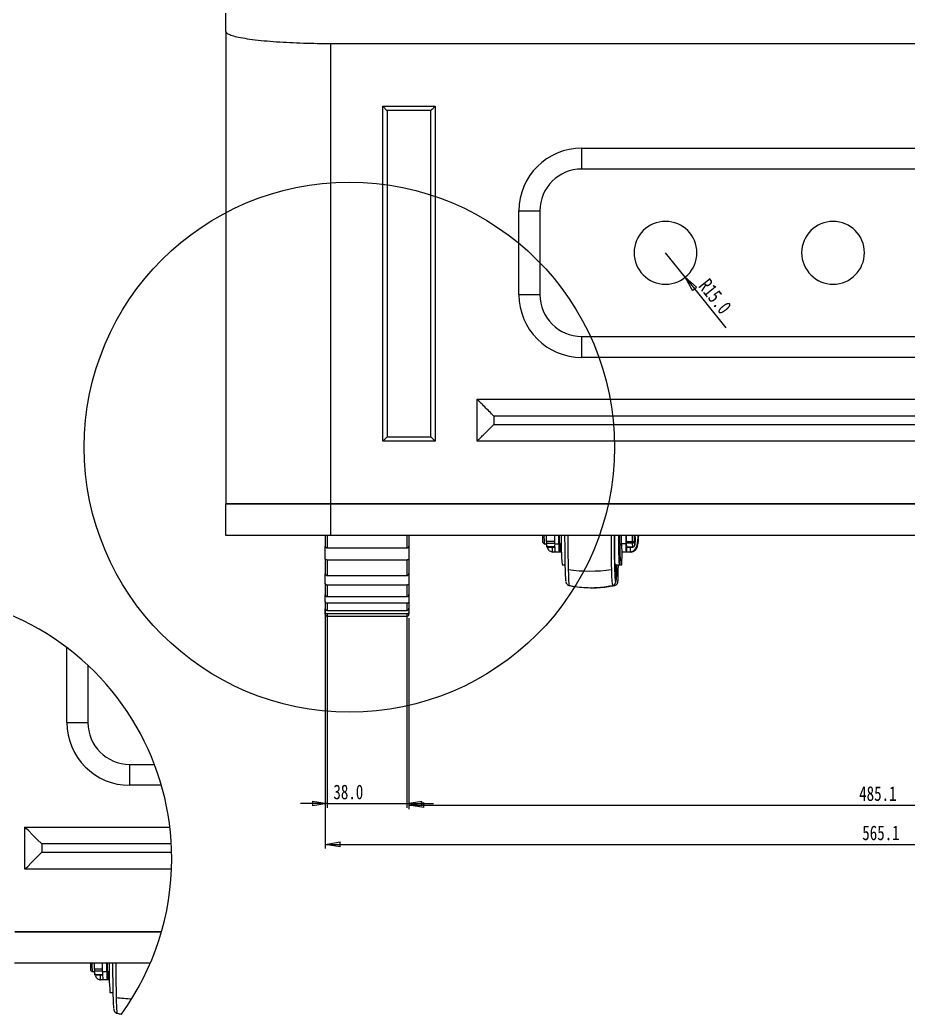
# Model space of a CAD drawing. Header units: millimetres. Extents: x 15 to 1184, y 5 to 836.
# Drawn here: x 759.9 to 971.9, y 414.9 to 652.4 of the extents above; entities that cross this region are included whole.
import ezdxf

# ---------------------------------------------------------------- set-up
doc = ezdxf.new("R2010")
doc.units = ezdxf.units.MM
doc.styles.add('SLDTEXTSTYLE0', font='TXT', dxfattribs={"width": 0.75})
doc.dimstyles.new('SLDDIMSTYLE1', dxfattribs={"dimtxt": 3.5, "dimasz": 3.556, "dimexe": 0, "dimexo": 0.0625, "dimgap": 0.875, "dimtad": 1, "dimdec": 1, "dimlfac": 2, "dimrnd": 1e-09, "dimzin": 4, "dimdsep": 46, "dimtxsty": 'SLDTEXTSTYLE0', "dimblk1": 'CLOSED', "dimblk2": 'CLOSED', "dimsah": 1, "dimcen": 0.09, "dimadec": 0, "dimazin": 1, "dimtfac": 1, "dimtdec": 1, "dimtmove": 0, "dimatfit": 0, "dimldrblk": 'CLOSED', "dimfxl": 1, "dimfrac": 2, "dimtolj": 1, "dimtzin": 12, "dimarcsym": 0})
doc.dimstyles.new('SLDDIMSTYLE2', dxfattribs={"dimtxt": 3.5, "dimasz": 3.556, "dimexe": 0, "dimexo": 0.0625, "dimgap": 0.875, "dimtad": 1, "dimdec": 1, "dimlfac": 2, "dimrnd": 1e-09, "dimzin": 12, "dimdsep": 46, "dimtxsty": 'SLDTEXTSTYLE0', "dimblk1": 'CLOSED', "dimblk2": 'CLOSED', "dimsah": 1, "dimcen": 0.09, "dimadec": 0, "dimazin": 3, "dimtfac": 1, "dimtdec": 1, "dimtofl": 0, "dimtmove": 0, "dimatfit": 3, "dimldrblk": 'CLOSED', "dimfxl": 1, "dimfrac": 2, "dimtolj": 1, "dimtzin": 12, "dimarcsym": 0})
doc.dimstyles.new('SLDDIMSTYLE5', dxfattribs={"dimtxt": 3.5, "dimasz": 3.556, "dimexe": 0, "dimexo": 0.0625, "dimgap": 0.875, "dimtad": 1, "dimdec": 1, "dimlfac": 2, "dimrnd": 1e-09, "dimzin": 4, "dimdsep": 46, "dimtxsty": 'SLDTEXTSTYLE0', "dimblk1": 'CLOSED', "dimblk2": 'CLOSED', "dimsah": 1, "dimcen": 0, "dimadec": 0, "dimazin": 1, "dimtfac": 1, "dimtdec": 1, "dimtofl": 0, "dimtmove": 0, "dimatfit": 3, "dimldrblk": 'CLOSED', "dimfxl": 1, "dimfrac": 2, "dimtolj": 1, "dimtzin": 12, "dimarcsym": 0})

# ---------------------------------------------------------------- blocks, each defined once
blk = doc.blocks.new('_Closed')
at = {"color": 0, "linetype": 'ByBlock', "lineweight": -2}
for p, q in [((-1, 0.166667), (0, 0)), ((-1, 0.166667), (-1, -0.166667)), ((0, 0), (-1, -0.166667)), ((0, 0), (-1, 0))]:
    blk.add_line(p, q, dxfattribs=at)
blk = doc.blocks.new('_D_12')
at = {"color": 7, "linetype": 'Continuous', "lineweight": 0, "transparency": 16777216}
for p, q in [((833.24, 510.36), (833.24, 464.24)), ((852.24, 510.36), (852.24, 464.24)), ((833.24, 465.24), (826.89, 465.24)), ((833.24, 465.24), (852.24, 465.24)), ((852.24, 465.24), (858.59, 465.24))]:
    blk.add_line(p, q, dxfattribs=at)
at = {"color": 7, "linetype": 'Continuous', "lineweight": 18, "transparency": 16777216, "xscale": 3.556, "yscale": 3.556}
blk.add_blockref('_Closed', (833.24, 465.24, 4.97), dxfattribs=at)
at = {"color": 7, "linetype": 'Continuous', "lineweight": 18, "transparency": 16777216, "xscale": 3.556, "yscale": 3.556, "rotation": 180.0000000000004}
blk.add_blockref('_Closed', (852.24, 465.24, 4.97), dxfattribs=at)
at = {"color": 7, "linetype": 'Continuous', "lineweight": 18, "transparency": 16777216, "insert": (834.7, 469.75), "char_height": 3.5, "attachment_point": 1, "style": 'SLDTEXTSTYLE0'}
blk.add_mtext('38.0', dxfattribs=at)
blk = doc.blocks.new('_D_16')
at = {"color": 7, "linetype": 'Continuous', "lineweight": 0, "transparency": 16777216}
for p, q in [((832.74, 512.5), (832.74, 454.47)), ((1115.27, 509.47), (1115.27, 454.47)), ((832.74, 455.47), (1115.27, 455.47))]:
    blk.add_line(p, q, dxfattribs=at)
at = {"color": 7, "linetype": 'Continuous', "lineweight": 18, "transparency": 16777216, "xscale": 3.556, "yscale": 3.556}
for p, rotation in [((832.74, 455.47, 4.97), 179.999999999356), ((1115.27, 455.47, 4.97), 359.999999999356)]:
    blk.add_blockref('_Closed', p, dxfattribs=dict(at, rotation=rotation))
at = {"color": 7, "linetype": 'Continuous', "lineweight": 18, "transparency": 16777216, "insert": (960.98, 459.98), "char_height": 3.5, "attachment_point": 1, "style": 'SLDTEXTSTYLE0'}
blk.add_mtext('565.1', dxfattribs=at)
blk = doc.blocks.new('_D_17')
at = {"color": 7, "linetype": 'Continuous', "lineweight": 0, "transparency": 16777216}
for p, q in [((852.74, 509.47), (852.74, 463.85)), ((1095.27, 509.47), (1095.27, 463.85)), ((852.74, 464.85), (1095.27, 464.85))]:
    blk.add_line(p, q, dxfattribs=at)
at = {"color": 7, "linetype": 'Continuous', "lineweight": 18, "transparency": 16777216, "xscale": 3.556, "yscale": 3.556}
for p, rotation in [((852.74, 464.85, 4.97), 180.0000000032277), ((1095.27, 464.85, 4.97), 3.227652335186628e-09)]:
    blk.add_blockref('_Closed', p, dxfattribs=dict(at, rotation=rotation))
at = {"color": 7, "linetype": 'Continuous', "lineweight": 18, "transparency": 16777216, "insert": (960.24, 469.36), "char_height": 3.5, "attachment_point": 1, "rotation": 0, "style": 'SLDTEXTSTYLE0'}
blk.add_mtext('485.1', dxfattribs=at)
blk = doc.blocks.new('_D_18')
at = {"color": 7, "linetype": 'Continuous', "lineweight": 0, "transparency": 16777216}
for q in [(914.01, 596.78), (928.38, 578.89)]:
    blk.add_line((918.7, 590.94), q, dxfattribs=at)
at = {"color": 7, "linetype": 'Continuous', "lineweight": 18, "transparency": 16777216, "xscale": 3.556, "yscale": 3.556, "rotation": 128.7676464591171}
blk.add_blockref('_Closed', (918.7, 590.94, 4.97), dxfattribs=at)
at = {"color": 7, "linetype": 'Continuous', "lineweight": 18, "transparency": 16777216, "insert": (924.43, 590.96), "char_height": 3.5, "attachment_point": 1, "rotation": 308.7676, "style": 'SLDTEXTSTYLE0'}
blk.add_mtext('R15.0', dxfattribs=at)

msp = doc.modelspace()

# ---------------------------------------------------------------- linework, layer by layer
at = {"color": 7, "linetype": 'Continuous', "lineweight": 25}
for p, q in [((809.006, 649.668), (809.006, 661.783)), ((809.006, 649.668), (809.006, 536.783)), ((834.006, 646.783), (1114.006, 646.783)), ((834.006, 646.783), (834.006, 536.783)), ((846.506, 551.783), (846.506, 631.783)), ((846.506, 631.783), (859.006, 631.783)), ((859.006, 631.783), (859.006, 551.783)), ((847.506, 630.783), (847.506, 552.783)), ((858.006, 630.783), (847.506, 630.783)), ((858.006, 552.783), (858.006, 630.783)), ((894.006, 621.783), (1054.006, 621.783)), ((894.006, 616.783), (894.006, 621.783)), ((1054.006, 616.783), (894.006, 616.783)), ((879.006, 586.783), (879.006, 606.783)), ((879.006, 606.783), (884.006, 606.783)), ((884.006, 606.783), (884.006, 586.783)), ((879.006, 586.783), (884.006, 586.783)), ((894.006, 571.783), (894.006, 576.783)), ((894.006, 576.783), (1054.006, 576.783)), ((1054.006, 571.783), (894.006, 571.783)), ((869.006, 561.783), (1079.006, 561.783)), ((869.006, 551.783), (869.006, 561.783)), ((1075.006, 557.783), (873.006, 557.783)), ((873.006, 557.783), (873.006, 555.783)), ((873.006, 555.783), (1075.006, 555.783)), ((859.006, 551.783), (846.506, 551.783)), ((847.506, 552.783), (858.006, 552.783)), ((1079.006, 551.783), (869.006, 551.783)), ((834.006, 536.783), (809.006, 536.783)), ((809.006, 529.283), (809.006, 536.783)), ((809.006, 536.783), (834.006, 536.783)), ((1114.006, 536.783), (834.006, 536.783)), ((834.006, 536.783), (834.006, 529.283)), ((834.006, 536.783), (1114.006, 536.783)), ((834.006, 529.283), (809.006, 529.283)), ((832.743, 529.283), (832.743, 526.666)), ((833.243, 529.283), (833.243, 526.291)), ((1114.006, 529.283), (834.006, 529.283)), ((852.243, 529.283), (852.243, 526.291)), ((852.743, 529.283), (852.743, 526.666)), ((884.67, 527.659), (885.045, 527.284)), ((885.046, 527.283), (885.626, 527.283)), ((885.535, 527.246), (885.653, 526.841)), ((885.607, 527.85), (885.603, 529.283)), ((887.539, 527.85), (885.607, 527.85)), ((885.673, 526.53), (885.615, 527.448)), ((885.615, 527.448), (887.539, 527.448)), ((887.539, 527.283), (887.539, 529.283)), ((887.539, 527.283), (888.538, 527.283)), ((888.538, 527.283), (888.538, 529.283)), ((888.67, 527.283), (889.113, 527.283)), ((888.76, 527.283), (888.76, 525.283)), ((888.762, 525.283), (888.762, 527.283)), ((903.04, 527.283), (903.533, 527.283)), ((903.533, 527.283), (903.533, 529.283)), ((904.533, 527.283), (903.533, 527.283)), ((904.533, 529.283), (904.533, 527.283)), ((904.596, 529.283), (904.6, 527.85)), ((904.6, 527.85), (906.1, 527.85)), ((906.108, 527.448), (904.608, 527.448)), ((904.608, 527.448), (904.666, 526.53)), ((906.1, 527.85), (906.095, 529.283)), ((906.165, 526.53), (906.108, 527.448)), ((906.613, 527.907), (906.609, 529.283)), ((906.67, 526.989), (906.613, 527.907)), ((906.721, 528.366), (906.67, 526.989)), ((906.67, 526.971), (906.72, 528.347)), ((906.721, 528.367), (906.718, 529.283)), ((906.718, 529.283), (906.721, 528.366)), ((906.72, 528.347), (906.721, 528.366)), ((906.721, 528.366), (906.721, 528.367)), ((907.454, 528.617), (907.5, 529.283)), ((907.589, 528.617), (907.628, 529.283)), ((832.743, 523.695), (832.743, 526.664)), ((833.243, 526.291), (852.243, 526.291)), ((852.743, 526.689), (852.743, 523.695)), ((887.543, 526.53), (885.673, 526.53)), ((885.678, 526.489), (887.543, 526.489)), ((887.051, 525.3), (887.051, 526.489)), ((887.57, 525.283), (887.279, 525.283)), ((888.593, 525.283), (887.593, 525.283)), ((888.76, 525.283), (888.593, 525.283)), ((888.762, 525.283), (888.76, 525.283)), ((889.139, 525.283), (888.762, 525.283)), ((904.587, 525.283), (903.587, 525.283)), ((904.754, 525.283), (904.587, 525.283)), ((904.666, 526.53), (906.165, 526.53)), ((904.671, 526.489), (906.171, 526.489)), ((904.754, 525.283), (904.754, 526.489)), ((905.345, 525.283), (904.754, 525.283)), ((905.592, 526.489), (905.592, 525.3)), ((905.873, 525.402), (905.873, 525.3)), ((906.67, 526.989), (906.67, 526.971)), ((832.743, 523.695), (832.743, 520.137)), ((852.243, 523.397), (833.243, 523.397)), ((833.243, 523.397), (833.243, 519.699)), ((852.243, 523.397), (852.243, 519.699)), ((852.743, 523.695), (852.743, 520.137)), ((903.146, 523.494), (903.608, 523.494)), ((832.743, 517.786), (832.743, 520.122)), ((852.743, 520.152), (852.743, 517.786)), ((889.295, 522.283), (889.992, 522.283)), ((901.897, 521.788), (901.898, 521.752)), ((901.962, 522.283), (903.04, 522.283)), ((903.04, 522.283), (903.554, 522.283)), ((832.743, 517.786), (832.743, 515.128)), ((833.243, 519.699), (852.243, 519.699)), ((852.743, 517.786), (852.743, 515.128)), ((852.243, 517.411), (833.243, 517.411)), ((833.243, 517.411), (833.243, 514.648)), ((852.243, 517.411), (852.243, 514.648)), ((832.743, 513.502), (832.743, 515.099)), ((833.243, 514.648), (852.243, 514.648)), ((852.243, 513.064), (833.243, 513.064)), ((833.243, 513.064), (833.243, 511.356)), ((852.243, 513.064), (852.243, 511.356)), ((852.743, 515.134), (852.743, 513.502)), ((852.743, 513.502), (852.743, 511.859)), ((832.743, 511.399), (832.743, 511.756)), ((832.743, 511.027), (832.743, 511.399)), ((832.743, 511.399), (833.044, 511.399)), ((832.743, 510.472), (832.743, 511.035)), ((833.243, 511.356), (852.243, 511.356)), ((852.443, 511.399), (852.743, 511.399)), ((852.743, 511.856), (852.743, 511.399)), ((852.743, 511.399), (852.743, 511.027)), ((852.243, 510.546), (833.243, 510.546)), ((833.243, 510.546), (833.243, 509.969)), ((833.243, 509.969), (852.243, 509.969)), ((852.243, 510.546), (852.243, 509.969)), ((771.072, 484.582), (771.072, 502.481)), ((776.072, 498.264), (776.072, 484.582)), ((771.072, 484.582), (776.072, 484.582)), ((786.072, 469.582), (786.072, 474.582)), ((786.072, 474.582), (791.97, 474.582)), ((793.64, 469.582), (786.072, 469.582)), ((761.072, 459.582), (795.668, 459.582)), ((761.072, 449.582), (761.072, 459.582)), ((796.019, 455.582), (765.072, 455.582)), ((765.072, 455.582), (765.072, 453.582)), ((765.072, 453.582), (796.099, 453.582)), ((796.07, 449.582), (761.072, 449.582)), ((793.662, 434.582), (758.633, 434.582)), ((758.633, 434.582), (793.662, 434.582)), ((790.989, 427.082), (758.561, 427.082)), ((776.737, 425.457), (777.111, 425.083)), ((777.674, 425.648), (777.669, 427.082)), ((779.605, 425.648), (777.674, 425.648)), ((777.739, 424.329), (777.682, 425.246)), ((777.682, 425.246), (779.605, 425.246)), ((779.605, 425.082), (779.605, 427.082)), ((780.605, 425.082), (780.605, 427.082)), ((777.113, 425.082), (777.692, 425.082)), ((777.601, 425.044), (777.72, 424.64)), ((779.609, 424.329), (777.739, 424.329)), ((777.745, 424.288), (779.61, 424.288)), ((779.117, 423.098), (779.117, 424.288)), ((779.659, 423.082), (779.345, 423.082)), ((779.605, 425.082), (780.605, 425.082)), ((780.659, 423.082), (779.659, 423.082)), ((780.827, 423.082), (780.659, 423.082)), ((780.736, 425.082), (781.179, 425.082)), ((780.827, 425.082), (780.827, 423.082)), ((780.829, 423.082), (780.827, 423.082)), ((780.829, 423.082), (780.829, 425.082)), ((781.205, 423.082), (780.829, 423.082)), ((781.361, 420.082), (782.058, 420.082))]:
    msp.add_line(p, q, dxfattribs=at)
at = {"color": 7, "linetype": 'Continuous', "lineweight": 25, "flags": 128}
for points in [[(902.268, 522.283), (902.254, 521.898), (902.224, 521.241), (902.192, 520.748), (902.159, 520.429), (902.124, 520.29), (902.089, 520.334), (902.055, 520.56), (902.022, 520.964), (901.991, 521.537), (901.962, 522.268), (901.937, 523.142), (901.915, 524.14), (901.897, 525.244), (901.884, 526.43), (901.875, 527.673), (901.871, 528.95), (901.871, 529.283)], [(903.169, 524.167), (903.144, 523.45), (903.117, 522.893), (903.087, 522.51), (903.057, 522.312), (903.025, 522.303), (902.994, 522.486), (902.965, 522.853), (902.937, 523.397), (902.912, 524.1), (902.891, 524.945), (902.873, 525.909), (902.861, 526.964), (902.853, 528.083), (902.85, 529.234), (902.85, 529.283)], [(890.002, 521.788), (890.002, 521.781), (890.002, 521.774), (890.002, 521.768), (890.002, 521.761), (890.002, 521.755), (890.003, 521.748), (890.003, 521.741), (890.003, 521.735)], [(890.776, 521.12), (890.807, 520.049), (890.841, 519.135), (890.878, 518.395), (890.918, 517.842), (890.959, 517.484), (891.002, 517.328), (891.011, 517.321)], [(765.072, 455.582), (763.977, 456.677), (762.893, 457.761), (761.977, 458.677), (761.464, 459.19), (761.165, 459.489), (761.072, 459.582)], [(761.072, 449.582), (761.225, 449.735), (761.718, 450.228), (762.538, 451.048), (763.778, 452.287), (765.072, 453.582)], [(782.068, 419.586), (782.068, 419.58), (782.068, 419.573), (782.069, 419.566), (782.069, 419.56), (782.069, 419.553), (782.069, 419.546), (782.069, 419.54), (782.069, 419.533)], [(782.842, 418.918), (782.873, 417.847), (782.907, 416.933), (782.945, 416.194), (782.985, 415.64), (783.026, 415.282), (783.068, 415.126), (783.077, 415.12)]]:
    msp.add_lwpolyline(points, dxfattribs=at)
at = {"color": 7, "linetype": 'Continuous', "lineweight": 18}
msp.add_circle((838.528, 550.356), 63.308, dxfattribs=at)
at = {"color": 7, "linetype": 'Continuous', "lineweight": 25}
for centre, radius, start, end in [((894.006, 606.783), 15, 90, 180), ((894.006, 606.783), 10, 90, 180), ((914.006, 596.783), 7.5, 90, 270), ((914.006, 596.783), 7.5, 270, 90), ((954.006, 596.783), 7.5, 90, 270), ((954.006, 596.783), 7.5, 270, 90), ((894.006, 586.783), 15, 180, 270), ((894.006, 586.783), 10, 180, 270), ((898.537, 528.838), 13.916, 178.16416, 184.85817), ((904.436, 528.81), 19.45, 178.60453, 184.50086), ((894.123, 527.82), 8.516, 179.80169, 182.50373), ((906.025, 526.784), 18.493, 178.45186, 184.65353), ((907.025, 526.784), 18.493, 178.45186, 184.65353), ((908.461, 528.821), 19.851, 178.66416, 184.44123), ((949.754, 527.425), 60.677, 178.2447, 184.86069), ((1230.713, 528.835), 340.025, 179.92442, 181.3001), ((1241.022, 528.835), 340.025, 179.92442, 181.3001), ((922.253, 528.805), 19.273, 178.57748, 184.5279), ((742.53, 528.424), 160.696, 358.482, 359.59345), ((922.019, 526.784), 18.493, 178.45186, 184.65353), ((923.019, 526.784), 18.493, 178.45186, 184.65353), ((913.116, 527.82), 8.516, 179.80169, 182.50373), ((906.221, 529.093), 1.249, 264.4454, 288.30661), ((914.615, 527.82), 8.516, 179.80169, 182.50373), ((906.126, 527.935), 0.487, 267.79895, 356.69352), ((885.763, 526.521), 0.0911, 174.27628, 200.62955), ((719.548, 526.97), 184.093, 358.91802, 359.47491), ((904.756, 526.521), 0.0911, 174.27628, 200.62955), ((906.184, 527.017), 0.487, 267.79895, 356.69352), ((906.256, 526.521), 0.0911, 174.27628, 200.62955), ((906.171, 526.989), 0.5, 270, 357.90872), ((894.74, 523.287), 8.871, 353.50191, 1.33677), ((895.93, 557.115), 36.363, 261.85095, 278.14905), ((923.938, 520.651), 22.859, 178.8238, 188.37565), ((901.915, 520.224), 0.8, 295.16372, 358.2174), ((900.378, 517.657), 1.496, 347.02751, 359.75362), ((786.072, 484.582), 15, 180.00002, 270), ((786.072, 484.582), 10, 180.00007, 269.99995), ((790.604, 426.636), 13.918, 178.16432, 184.85767), ((796.502, 426.608), 19.449, 178.60452, 184.50118), ((786.173, 425.618), 8.499, 179.79879, 182.50613), ((800.53, 426.619), 19.853, 178.66434, 184.44094), ((841.822, 425.223), 60.679, 178.24473, 184.86054), ((1122.825, 426.634), 340.07, 179.92453, 181.30002), ((777.83, 424.32), 0.0909, 174.25635, 200.65435), ((798.091, 424.582), 18.493, 178.45194, 184.65375), ((799.093, 424.582), 18.495, 178.45209, 184.65317), ((787.842, 453.42), 34.862, 261.75489, 267.88001)]:
    msp.add_arc(centre, radius, start, end, dxfattribs=at)
at = {"color": 7, "linetype": 'Continuous', "lineweight": 18}
for start, end in [(0, 120.08708), (324.10834, 360)]:
    msp.add_arc((732.81, 452.044), 63.308, start, end, dxfattribs=at)
at = {"color": 7, "linetype": 'Continuous', "lineweight": 25}
for points, knots in [([(809.006, 649.668), (809.05, 649.538), (809.141, 649.271), (809.896, 648.87), (811.155, 648.471), (812.973, 648.088), (815.308, 647.736), (818.044, 647.434), (821.059, 647.189), (824.225, 647.003), (827.496, 646.874), (830.768, 646.797), (832.943, 646.788), (834.006, 646.783)], [0, 0, 0, 0, 0.0865494, 0.1772024, 0.2712643, 0.3678415, 0.4658821, 0.5642403, 0.6562347, 0.7465554, 0.8343832, 0.9190384, 1, 1, 1, 1]), ([(846.506, 631.783), (846.514, 631.775), (846.531, 631.758), (846.667, 631.623), (846.886, 631.403), (847.177, 631.112), (847.397, 630.892), (847.506, 630.783)], [0, 0, 0, 0, 0.14675418, 0.31612575, 0.51024776, 0.75779325, 1, 1, 1, 1]), ([(859.006, 631.783), (858.998, 631.775), (858.981, 631.758), (858.845, 631.623), (858.626, 631.403), (858.335, 631.112), (858.115, 630.892), (858.006, 630.783)], [0, 0, 0, 0, 0.1467542, 0.3161257, 0.5102478, 0.7577933, 1, 1, 1, 1]), ([(873.006, 557.783), (872.638, 558.151), (871.89, 558.899), (870.825, 559.964), (869.963, 560.827), (869.388, 561.401), (869.064, 561.725), (869.025, 561.765), (869.006, 561.783)], [0, 0, 0, 0, 0.2043541, 0.4157119, 0.616815, 0.7593317, 0.8862285, 1, 1, 1, 1]), ([(869.006, 551.783), (869.038, 551.815), (869.106, 551.883), (869.649, 552.427), (870.526, 553.303), (871.691, 554.468), (872.571, 555.348), (873.006, 555.783)], [0, 0, 0, 0, 0.1467542, 0.3161257, 0.5102478, 0.7577933, 1, 1, 1, 1]), ([(847.506, 552.783), (847.367, 552.644), (847.09, 552.367), (846.777, 552.055), (846.602, 551.879), (846.52, 551.798), (846.511, 551.788), (846.506, 551.783)], [0, 0, 0, 0, 0.3101202, 0.6161208, 0.7588957, 0.8860224, 1, 1, 1, 1]), ([(858.006, 552.783), (858.145, 552.644), (858.422, 552.367), (858.735, 552.055), (858.91, 551.879), (858.991, 551.798), (859.001, 551.788), (859.006, 551.783)], [0, 0, 0, 0, 0.31012022, 0.6161208, 0.75889571, 0.88602239, 1, 1, 1, 1]), ([(889.923, 529.283), (889.922, 529.063), (889.921, 528.001), (889.932, 526.114), (889.958, 523.752), (889.987, 522.442), (890.002, 521.788)], [0, 0, 0, 0, 0.0803533, 0.3869027, 0.6934517, 1, 1, 1, 1]), ([(901.897, 521.788), (901.883, 522.411), (901.855, 523.658), (901.83, 525.895), (901.817, 527.809), (901.818, 528.948), (901.819, 529.283)], [0, 0, 0, 0, 0.2926838, 0.5853673, 0.8780505, 1, 1, 1, 1]), ([(905.592, 525.3), (905.864, 525.366), (906.407, 525.499), (906.974, 526.194), (907.335, 527.254), (907.414, 528.162), (907.454, 528.617)], [0, 0, 0, 0, 0.2500254, 0.4993538, 0.7491956, 1, 1, 1, 1]), ([(905.873, 525.3), (906.13, 525.366), (906.641, 525.499), (907.162, 526.194), (907.485, 527.254), (907.555, 528.162), (907.589, 528.617)], [0, 0, 0, 0, 0.2500254, 0.4993538, 0.7491956, 1, 1, 1, 1]), ([(832.743, 526.666), (832.743, 526.661), (832.744, 526.651), (832.745, 526.641), (832.745, 526.637)], [0, 0, 0, 0, 0.5588705, 1, 1, 1, 1]), ([(832.745, 526.637), (832.757, 526.594), (832.774, 526.537), (832.837, 526.457), (832.901, 526.398), (832.988, 526.347), (833.1, 526.303), (833.188, 526.296), (833.243, 526.291)], [0, 0, 0, 0, 0.2493922, 0.3417678, 0.4997878, 0.6463897, 0.77868, 1, 1, 1, 1]), ([(852.243, 526.291), (852.305, 526.297), (852.43, 526.308), (852.588, 526.394), (852.704, 526.509), (852.729, 526.594), (852.741, 526.637)], [0, 0, 0, 0, 0.2499189, 0.4998684, 0.7494746, 1, 1, 1, 1]), ([(852.741, 526.637), (852.742, 526.642), (852.743, 526.652), (852.743, 526.662), (852.743, 526.666)], [0, 0, 0, 0, 0.5611151, 1, 1, 1, 1]), ([(885.756, 526.489), (885.778, 526.41), (885.896, 525.971), (886.307, 525.516), (886.803, 525.372), (887.051, 525.3)], [0, 0, 0, 0, 0.0991972, 0.5490437, 1, 1, 1, 1]), ([(887.279, 525.283), (887.239, 525.284), (887.168, 525.286), (887.086, 525.296), (887.051, 525.3)], [0, 0, 0, 0, 0.55993634, 1, 1, 1, 1]), ([(905.592, 525.3), (905.544, 525.295), (905.456, 525.285), (905.379, 525.284), (905.345, 525.283)], [0, 0, 0, 0, 0.55993596, 1, 1, 1, 1]), ([(905.873, 525.3), (905.827, 525.295), (905.745, 525.285), (905.673, 525.284), (905.641, 525.283)], [0, 0, 0, 0, 0.559936, 1, 1, 1, 1]), ([(832.745, 523.664), (832.745, 523.67), (832.744, 523.68), (832.743, 523.69), (832.743, 523.695)], [0, 0, 0, 0, 0.56111525, 1, 1, 1, 1]), ([(833.243, 523.397), (833.181, 523.401), (833.057, 523.407), (832.899, 523.461), (832.782, 523.545), (832.758, 523.624), (832.745, 523.664)], [0, 0, 0, 0, 0.2499189, 0.4998684, 0.7494746, 1, 1, 1, 1]), ([(852.741, 523.664), (852.729, 523.624), (852.713, 523.57), (852.65, 523.507), (852.586, 523.465), (852.499, 523.431), (852.386, 523.403), (852.298, 523.399), (852.243, 523.397)], [0, 0, 0, 0, 0.2493922, 0.3417678, 0.4997878, 0.6463897, 0.77868, 1, 1, 1, 1]), ([(852.743, 523.695), (852.743, 523.689), (852.743, 523.679), (852.742, 523.669), (852.741, 523.664)], [0, 0, 0, 0, 0.5588614, 1, 1, 1, 1]), ([(832.743, 520.137), (832.743, 520.13), (832.744, 520.118), (832.745, 520.106), (832.745, 520.101)], [0, 0, 0, 0, 0.5588705, 1, 1, 1, 1]), ([(832.745, 520.101), (832.757, 520.05), (832.774, 519.981), (832.837, 519.888), (832.901, 519.821), (832.988, 519.763), (833.1, 519.713), (833.188, 519.705), (833.243, 519.699)], [0, 0, 0, 0, 0.2493922, 0.3417678, 0.4997878, 0.6463897, 0.77868, 1, 1, 1, 1]), ([(852.243, 519.699), (852.305, 519.706), (852.43, 519.719), (852.588, 519.816), (852.704, 519.949), (852.729, 520.05), (852.741, 520.101)], [0, 0, 0, 0, 0.2499189, 0.4998684, 0.7494746, 1, 1, 1, 1]), ([(852.741, 520.101), (852.742, 520.108), (852.743, 520.12), (852.743, 520.132), (852.743, 520.137)], [0, 0, 0, 0, 0.5611151, 1, 1, 1, 1]), ([(890.003, 521.735), (890.017, 521.251), (890.043, 520.338), (890.087, 519.39), (890.128, 518.801), (890.156, 518.518), (890.17, 518.456), (890.172, 518.448)], [0, 0, 0, 0, 0.2942609, 0.5548666, 0.7817871, 0.9749475, 1, 1, 1, 1]), ([(901.327, 517.337), (901.41, 517.355), (901.592, 517.396), (901.808, 517.561), (901.963, 517.747), (902.051, 517.913), (902.101, 518.053), (902.136, 518.192), (902.171, 518.404), (902.205, 518.732), (902.242, 519.277), (902.274, 519.934), (902.299, 520.606), (902.313, 521.066), (902.318, 521.225)], [0, 0, 0, 0, 0.0299552, 0.0656289, 0.0974441, 0.1276027, 0.1628391, 0.2121203, 0.2906146, 0.4654753, 0.612366, 0.7676463, 0.91949, 1, 1, 1, 1]), ([(901.836, 517.331), (901.858, 517.333), (901.987, 517.341), (902.182, 517.455), (902.384, 517.627), (902.506, 517.805), (902.572, 517.951), (902.606, 518.061), (902.626, 518.158), (902.641, 518.26), (902.656, 518.417), (902.672, 518.693), (902.689, 519.159), (902.703, 519.668), (902.711, 520.047), (902.714, 520.179)], [0, 0, 0, 0, 0.009306, 0.0532138, 0.0896808, 0.1211295, 0.1477203, 0.1727326, 0.2062282, 0.2630706, 0.3629063, 0.5421168, 0.7169306, 0.9015723, 1, 1, 1, 1]), ([(902.069, 518.433), (902.068, 518.436), (902.055, 518.49), (902.027, 518.76), (901.985, 519.343), (901.94, 520.308), (901.913, 521.251), (901.898, 521.752)], [0, 0, 0, 0, 0.0126781, 0.2058708, 0.434864, 0.699587, 1, 1, 1, 1]), ([(902.318, 521.254), (902.312, 521.058), (902.301, 520.689), (902.283, 520.207), (902.265, 519.793), (902.247, 519.432), (902.229, 519.123), (902.21, 518.871), (902.196, 518.717), (902.185, 518.61), (902.176, 518.534), (902.165, 518.453), (902.156, 518.404), (902.15, 518.378), (902.149, 518.37), (902.147, 518.362), (902.138, 518.327), (902.121, 518.292), (902.096, 518.302), (902.079, 518.387), (902.069, 518.433)], [0, 0, 0, 0, 0.0892387, 0.1670324, 0.2464903, 0.3226406, 0.3968367, 0.4723352, 0.5392117, 0.5583375, 0.5998972, 0.6410835, 0.6877668, 0.6993402, 0.7059574, 0.7094472, 0.7212847, 0.805436, 0.8942692, 1, 1, 1, 1]), ([(902.344, 522.283), (902.343, 522.243), (902.339, 522.024), (902.331, 521.737), (902.324, 521.463), (902.32, 521.339), (902.319, 521.291), (902.318, 521.268), (902.318, 521.259), (902.318, 521.254)], [0, 0, 0, 0, 0.1082138, 0.5936825, 0.8364437, 0.9274816, 0.9730005, 0.9857578, 1, 1, 1, 1]), ([(902.714, 520.199), (902.724, 520.685), (902.735, 521.29), (902.744, 522.12), (902.745, 522.283)], [0, 0, 0, 0, 0.8025346, 1, 1, 1, 1]), ([(832.745, 517.75), (832.745, 517.757), (832.744, 517.769), (832.743, 517.781), (832.743, 517.786)], [0, 0, 0, 0, 0.5611152, 1, 1, 1, 1]), ([(833.243, 517.411), (833.181, 517.415), (833.057, 517.424), (832.899, 517.496), (832.782, 517.604), (832.758, 517.701), (832.745, 517.75)], [0, 0, 0, 0, 0.2499189, 0.4998684, 0.7494746, 1, 1, 1, 1]), ([(852.741, 517.75), (852.729, 517.701), (852.713, 517.634), (852.65, 517.555), (852.586, 517.501), (852.499, 517.456), (852.386, 517.419), (852.298, 517.414), (852.243, 517.411)], [0, 0, 0, 0, 0.2493922, 0.3417678, 0.4997878, 0.6463897, 0.77868, 1, 1, 1, 1]), ([(852.743, 517.786), (852.743, 517.78), (852.743, 517.767), (852.742, 517.755), (852.741, 517.75)], [0, 0, 0, 0, 0.55886137, 1, 1, 1, 1]), ([(890.186, 518.275), (890.186, 518.271), (890.195, 518.2), (890.216, 518.109), (890.28, 517.913), (890.403, 517.692), (890.621, 517.481), (890.842, 517.343), (890.983, 517.334), (891.004, 517.333)], [0, 0, 0, 0, 0.0192823, 0.3438519, 0.5258864, 0.6611743, 0.808591, 0.9714282, 1, 1, 1, 1]), ([(890.999, 517.345), (891.319, 517.273), (892.303, 517.051), (893.977, 516.858), (895.992, 516.755), (897.981, 516.827), (899.763, 517.013), (900.865, 517.241), (901.325, 517.337)], [0, 0, 0, 0, 0.0945316, 0.2909099, 0.4845791, 0.6757122, 0.8644418, 1, 1, 1, 1]), ([(896.307, 516.794), (896.381, 516.79), (897.117, 516.754), (898.509, 516.838), (900.284, 517.013), (901.38, 517.241), (901.835, 517.336)], [0, 0, 0, 0, 0.0397799, 0.3970785, 0.7498851, 1, 1, 1, 1]), ([(832.743, 515.128), (832.743, 515.121), (832.744, 515.107), (832.745, 515.093), (832.745, 515.087)], [0, 0, 0, 0, 0.5588705, 1, 1, 1, 1]), ([(832.745, 513.46), (832.745, 513.468), (832.744, 513.482), (832.743, 513.496), (832.743, 513.502)], [0, 0, 0, 0, 0.5611151, 1, 1, 1, 1]), ([(832.743, 513.502), (832.743, 513.255), (832.743, 512.818), (832.743, 512.35), (832.743, 512.051), (832.743, 511.915), (832.743, 511.859)], [0, 0, 0, 0, 0.39338928, 0.69861975, 0.87653464, 1, 1, 1, 1]), ([(832.745, 515.087), (832.757, 515.031), (832.774, 514.953), (832.837, 514.851), (832.901, 514.778), (832.988, 514.715), (833.1, 514.662), (833.188, 514.653), (833.243, 514.648)], [0, 0, 0, 0, 0.2493922, 0.3417678, 0.4997878, 0.6463897, 0.77868, 1, 1, 1, 1]), ([(833.243, 513.064), (833.181, 513.069), (833.057, 513.08), (832.899, 513.167), (832.782, 513.295), (832.758, 513.405), (832.745, 513.46)], [0, 0, 0, 0, 0.2499189, 0.4998684, 0.7494746, 1, 1, 1, 1]), ([(852.243, 514.648), (852.305, 514.654), (852.43, 514.668), (852.588, 514.772), (852.704, 514.917), (852.729, 515.031), (852.741, 515.087)], [0, 0, 0, 0, 0.2499189, 0.4998684, 0.7494746, 1, 1, 1, 1]), ([(852.741, 513.46), (852.729, 513.405), (852.713, 513.329), (852.65, 513.237), (852.586, 513.173), (852.499, 513.119), (852.386, 513.074), (852.298, 513.068), (852.243, 513.064)], [0, 0, 0, 0, 0.24939217, 0.34176781, 0.49978775, 0.64638973, 0.77868, 1, 1, 1, 1]), ([(852.741, 515.087), (852.742, 515.095), (852.743, 515.109), (852.743, 515.122), (852.743, 515.128)], [0, 0, 0, 0, 0.5611151, 1, 1, 1, 1]), ([(852.743, 513.502), (852.743, 513.494), (852.743, 513.48), (852.742, 513.466), (852.741, 513.46)], [0, 0, 0, 0, 0.5588614, 1, 1, 1, 1]), ([(832.743, 511.859), (832.743, 511.851), (832.744, 511.836), (832.745, 511.821), (832.745, 511.815)], [0, 0, 0, 0, 0.5588614, 1, 1, 1, 1]), ([(832.745, 510.983), (832.745, 510.992), (832.744, 511.006), (832.743, 511.021), (832.743, 511.027)], [0, 0, 0, 0, 0.5611151, 1, 1, 1, 1]), ([(832.743, 511.027), (832.743, 510.931), (832.743, 510.754), (832.743, 510.602), (832.743, 510.515), (832.743, 510.485), (832.743, 510.472)], [0, 0, 0, 0, 0.3586473, 0.6561433, 0.8469531, 1, 1, 1, 1]), ([(832.745, 511.815), (832.752, 511.775), (832.766, 511.688), (832.831, 511.568), (832.925, 511.464), (833.004, 511.421), (833.044, 511.399)], [0, 0, 0, 0, 0.2279827, 0.4995496, 0.7490189, 1, 1, 1, 1]), ([(833.243, 510.546), (833.181, 510.553), (833.057, 510.566), (832.899, 510.663), (832.782, 510.805), (832.758, 510.924), (832.745, 510.983)], [0, 0, 0, 0, 0.2499189, 0.4998684, 0.7494746, 1, 1, 1, 1]), ([(833.044, 511.399), (833.077, 511.386), (833.141, 511.361), (833.21, 511.358), (833.243, 511.356)], [0, 0, 0, 0, 0.51526718, 1, 1, 1, 1]), ([(852.243, 511.356), (852.277, 511.358), (852.346, 511.361), (852.41, 511.386), (852.443, 511.399)], [0, 0, 0, 0, 0.4847328, 1, 1, 1, 1]), ([(852.741, 510.983), (852.729, 510.924), (852.713, 510.842), (852.65, 510.74), (852.586, 510.669), (852.499, 510.609), (852.386, 510.559), (852.298, 510.551), (852.243, 510.546)], [0, 0, 0, 0, 0.2493922, 0.3417678, 0.4997878, 0.6463897, 0.77868, 1, 1, 1, 1]), ([(852.443, 511.399), (852.482, 511.421), (852.561, 511.464), (852.652, 511.565), (852.719, 511.684), (852.734, 511.771), (852.741, 511.815)], [0, 0, 0, 0, 0.2496213, 0.4997412, 0.7487313, 1, 1, 1, 1]), ([(852.741, 511.815), (852.742, 511.823), (852.743, 511.838), (852.743, 511.852), (852.743, 511.859)], [0, 0, 0, 0, 0.56111512, 1, 1, 1, 1]), ([(852.743, 511.027), (852.743, 511.019), (852.743, 511.004), (852.742, 510.99), (852.741, 510.983)], [0, 0, 0, 0, 0.5588613, 1, 1, 1, 1]), ([(852.743, 511.027), (852.743, 510.881), (852.743, 510.619), (852.743, 510.517), (852.743, 510.472)], [0, 0, 0, 0, 0.5601972, 1, 1, 1, 1]), ([(832.743, 510.472), (832.743, 510.463), (832.744, 510.448), (832.745, 510.433), (832.745, 510.427)], [0, 0, 0, 0, 0.558862, 1, 1, 1, 1]), ([(832.745, 510.427), (832.757, 510.365), (832.774, 510.281), (832.837, 510.175), (832.901, 510.1), (832.988, 510.036), (833.1, 509.982), (833.188, 509.974), (833.243, 509.969)], [0, 0, 0, 0, 0.2493922, 0.3417678, 0.4997878, 0.6463897, 0.77868, 1, 1, 1, 1]), ([(852.243, 509.969), (852.305, 509.976), (852.43, 509.989), (852.588, 510.094), (852.704, 510.243), (852.729, 510.365), (852.741, 510.427)], [0, 0, 0, 0, 0.2499189, 0.4998684, 0.7494746, 1, 1, 1, 1]), ([(852.741, 510.427), (852.742, 510.435), (852.743, 510.45), (852.743, 510.465), (852.743, 510.472)], [0, 0, 0, 0, 0.56111435, 1, 1, 1, 1]), ([(781.989, 427.082), (781.989, 426.861), (781.987, 425.813), (781.998, 423.991), (782.022, 421.713), (782.053, 420.263), (782.068, 419.586)], [0, 0, 0, 0, 0.08819165, 0.41970911, 0.72908449, 1, 1, 1, 1]), ([(777.823, 424.288), (777.843, 424.21), (777.934, 423.859), (778.338, 423.315), (778.866, 423.168), (779.117, 423.098)], [0, 0, 0, 0, 0.1300051, 0.586879, 1, 1, 1, 1]), ([(779.345, 423.082), (779.304, 423.083), (779.228, 423.085), (779.152, 423.094), (779.117, 423.098)], [0, 0, 0, 0, 0.5373434, 1, 1, 1, 1]), ([(782.069, 419.533), (782.083, 419.072), (782.105, 418.293), (782.144, 417.313), (782.192, 416.688), (782.211, 416.369), (782.236, 416.254), (782.238, 416.247)], [0, 0, 0, 0, 0.42072829, 0.71045857, 0.89253624, 0.99305555, 1, 1, 1, 1]), ([(782.252, 416.074), (782.253, 416.07), (782.262, 415.996), (782.295, 415.862), (782.366, 415.669), (782.489, 415.468), (782.698, 415.272), (782.911, 415.142), (783.049, 415.133), (783.07, 415.131)], [0, 0, 0, 0, 0.0090305, 0.1673902, 0.3085806, 0.4695285, 0.6892898, 0.9527794, 1, 1, 1, 1]), ([(783.065, 415.144), (783.384, 415.063), (783.725, 414.976), (784.074, 414.932), (784.098, 414.929)], [0, 0, 0, 0, 0.9327624, 1, 1, 1, 1])]:
    msp.add_open_spline(points, degree=3, knots=knots, dxfattribs=at)

# ---------------------------------------------------------------- dimensions: what is measured, and where the dimension line sits
at = {"color": 7, "linetype": 'Continuous', "lineweight": 18}
dim = msp.add_radius_dim(center=(914.006, 596.783), mpoint=(918.702, 590.936), dimstyle='SLDDIMSTYLE5', dxfattribs=at)
dim.commit()
dim.dimension.update_dxf_attribs({"geometry": '_D_18', "text_midpoint": (924.795, 583.348), "dimtype": 164})
for base, p1, p2, dimstyle, picture, middle in [((1115.2685, 455.4705), (832.7433, 513.5017), (1115.2685, 510.4715), 'SLDDIMSTYLE2', '_D_16', (966.8015, 455.4705)), ((852.243, 465.238), (833.243, 511.356), (852.243, 511.356), 'SLDDIMSTYLE1', '_D_12', (839.226, 465.238))]:
    dim = msp.add_linear_dim(base=base, p1=p1, p2=p2, dimstyle=dimstyle, dxfattribs=at)
    dim.commit()
    dim.dimension.update_dxf_attribs({"geometry": picture, "text_midpoint": middle, "dimtype": 160})
dim = msp.add_linear_dim(base=(1095.2685, 464.8482), p1=(852.7433, 510.4715), p2=(1095.2685, 510.4715), angle=0, dimstyle='SLDDIMSTYLE2', dxfattribs=at)
dim.commit()
dim.dimension.update_dxf_attribs({"geometry": '_D_17', "text_midpoint": (966.0622, 464.8482), "dimtype": 160})

doc.saveas('drawing.dxf')
